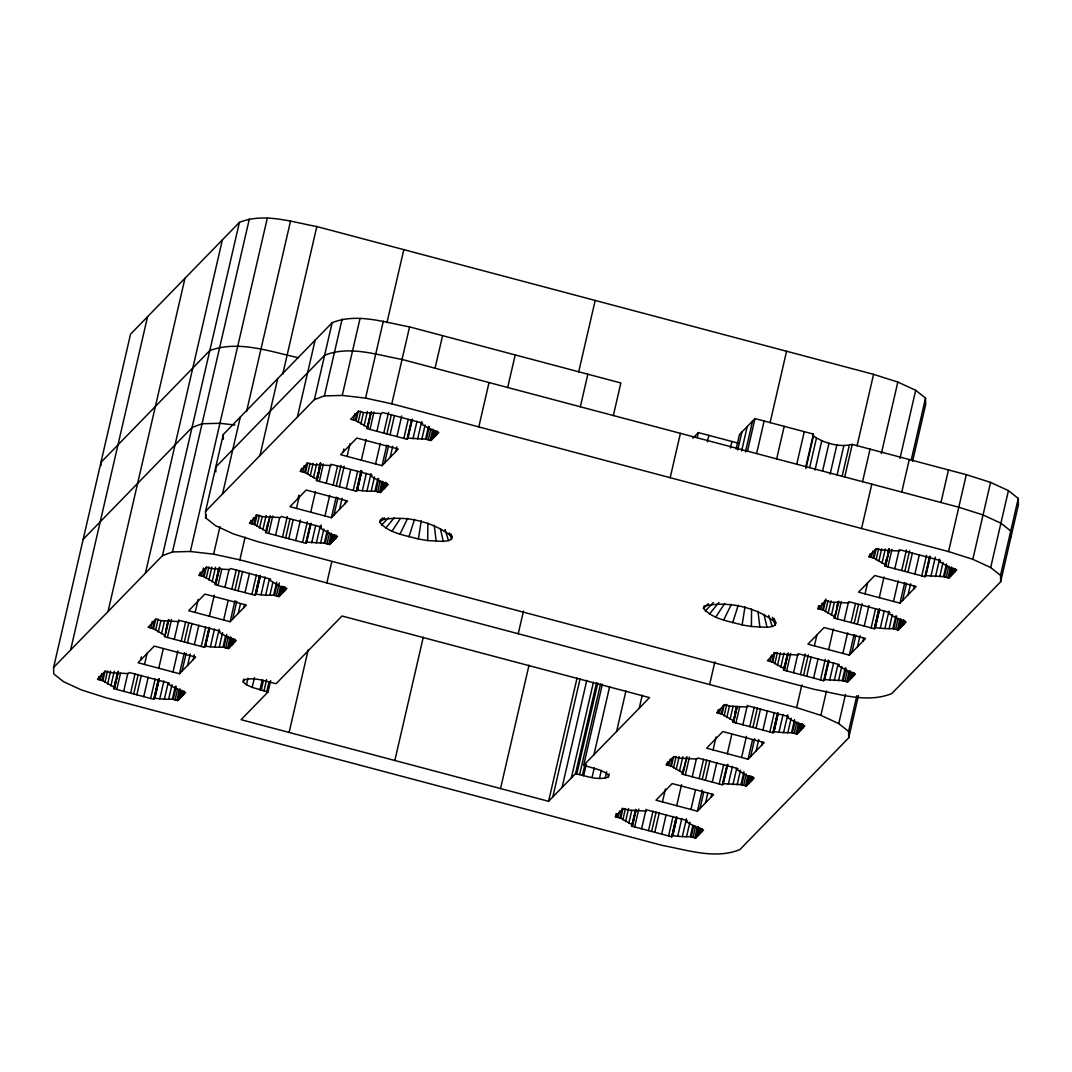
<?xml version="1.0" encoding="UTF-8"?>
<svg xmlns="http://www.w3.org/2000/svg" width="1072" height="1072" viewBox="0 0 1072 1072"><rect width="100%" height="100%" fill="white"/><g stroke="black" fill="none" stroke-linecap="round" stroke-linejoin="round"><path stroke-width="1.5" d="M450.964 533.923L452.129 536.925L451.54 539.095L448.525 540.623L443.285 541.4L427.701 540.569L427.875 523.096M774.078 618.343L775.833 622.845L775.244 625.016L772.229 626.544L766.989 627.321L751.405 626.49L751.579 609.017M427.701 540.569L418.415 539.002L421.269 520.885M751.405 626.49L742.119 624.922L744.973 606.806M858.458 695.634L848.716 737.831L739.854 849.627C715.091 859.597 687.474 849.989 662.442 845.446L105.686 697.658L81.432 689.939L63.57 681.698L53.734 673.886L53.6 667.467L130.543 334.169L239.404 222.373C264.168 212.403 291.785 222.011 316.816 226.554L873.573 374.342L897.827 382.061L915.702 390.302L925.525 398.114L925.659 404.533L912.553 461.322M70.605 650.007L147.561 316.709M108.031 611.576L184.974 278.278M98.343 679.514L99.093 676.258M100.178 679.996L101.679 673.511M102.028 680.492L103.904 672.372M118.429 671.34L114.691 687.567L102.872 680.707L105.11 670.978M104.935 682.368L107.562 671.005M107.629 684.07L110.63 671.099M110.898 685.812L114.262 671.206M159.326 678.75L154.824 698.22L153.778 699.292L113.632 688.639L115.508 680.532M116.258 677.29L117.009 674.033M114.168 688.103L117.907 671.876M114.53 687.728L118.268 671.501M116.768 689.47L120.52 673.256M145.444 573.131L222.386 239.847M123.682 691.306L127.796 673.457M130.583 693.142L135.072 673.672M53.6 667.467L162.448 555.671L239.404 222.373M140.593 660.138L141.343 656.881M133.719 693.973L138.208 674.502M150.817 627.991L152.318 621.505M136.854 694.803L141.343 675.333M152.666 628.487L154.529 620.366M144.532 664.452L147.159 653.089M209.576 628.366L205.462 646.215L204.404 647.3L164.271 636.647L165.316 635.562L153.497 628.715L155.748 618.973M162.448 555.671L172.471 551.946L249.414 218.648M155.574 630.363L158.187 619M158.254 632.078L160.88 620.715M143.742 696.639L148.244 677.169M161.524 633.82L164.525 620.835M165.557 631.609L168.009 620.42M164.793 636.098L168.545 619.871M150.643 698.462L155.132 678.991M165.155 635.723L168.907 619.509M158.777 668.231L163.279 648.761M167.406 637.478L171.52 619.629M153.778 699.292L158.267 679.822M153.939 699.132L158.428 679.661M154.301 698.756L158.79 679.286M154.663 698.381L159.152 678.911M172.471 551.946L190.347 551.49L267.29 218.192M154.824 698.22L159.768 698.797L163.895 680.948M174.307 639.301L178.796 619.83M736.102 449.181L739.479 434.522L754.996 418.589L813.393 434.08L813.447 436.009C824.301 443.379 839.349 447.52 852.24 444.398L966.314 474.668L990.568 482.387L1008.43 490.641L1018.266 498.44L1018.4 504.858L1000.645 581.774L891.783 693.584C867.034 703.554 839.403 693.946 814.372 689.39L257.628 541.615L233.361 533.896L215.485 525.642L205.663 517.843L205.529 511.424L223.284 434.508L332.146 322.699C356.909 312.729 384.526 322.337 409.558 326.893L620.862 382.972L613.345 415.534M205.663 517.843L206.4 514.667M159.768 698.797L164.391 699.145L168.13 682.918M173.021 672.01L177.885 650.918M181.208 641.136L185.711 621.666M164.391 699.145L168.612 699.266L171.989 684.66M199.606 575.503L200.357 572.26M184.344 641.967L188.846 622.497M168.612 699.266L172.391 699.172L175.393 686.187M201.442 575.999L203.439 568.013M173.235 699.386L176.237 686.402M179.493 673.725L195.694 657.096L154.261 646.094L138.06 662.737L179.493 673.725L184.371 652.634M187.479 642.798L191.982 623.328M203.291 576.481L205.167 568.374M195.171 612.447L198.159 599.462M222.534 493.951L240.302 417.035M175.084 699.882L177.711 688.519M182.026 671.126L186.153 653.277M219.693 567.329L215.954 583.557L204.136 576.709L206.373 566.967M176.934 700.378L179.56 689.015M172.391 699.172L177.778 700.592L180.404 689.242M206.199 578.357L208.826 567.008M178.394 699.962L180.645 690.234M179.734 698.582L181.61 690.462M187.6 665.417L190.213 654.054M190.347 551.49L213.623 554.17L219.988 526.58M246.547 411.554L290.579 220.872M181.088 697.202L182.588 690.703M181.704 696.572L182.83 691.695M208.893 580.073L211.881 567.088M182.32 695.942L183.433 691.065M194.38 644.634L198.869 625.164M183.66 694.549L184.411 691.306M193.161 659.695L194.287 654.818M212.149 581.815L215.526 567.209M216.182 579.604L218.809 568.24M215.418 584.093L218.795 569.5M201.268 646.47L205.77 626.986M215.78 583.731L219.532 567.503M209.402 616.226L214.279 595.134M218.031 585.473L221.783 569.245M204.404 647.3L209.067 627.656M204.926 646.751L209.429 627.281M205.288 646.389L209.415 628.54M205.462 646.215L210.407 646.791L214.521 628.942M224.932 587.309L229.06 569.46M210.407 646.791L215.016 647.14L219.144 629.291M259.96 455.52L277.715 378.604M223.646 620.005L228.148 600.534M231.833 589.131L236.336 569.661M215.016 647.14L219.251 647.26L222.614 632.668M848.716 737.831L848.582 731.412L838.76 723.6L820.884 715.359L796.617 707.627L239.86 559.852L245.113 537.139M282.78 373.981L316.816 226.554M234.982 589.962L239.471 570.492M250.272 523.458L251.009 520.295M219.251 647.26L223.03 647.166L225.643 635.803M252.121 523.953L253.595 517.615M223.86 647.381L226.862 634.41M230.132 621.733L246.332 605.09L204.899 594.089L188.685 610.732L230.132 621.733L234.996 600.628M238.105 590.806L242.607 571.322M253.97 524.449L256.168 514.935M225.723 647.877L228.336 636.513M232.651 619.134L236.778 601.285M321.104 525.039L320.367 528.215L332.186 535.062L337.559 536.482L329.707 544.549L324.347 543.129L306.78 542.177L305.721 543.249L265.588 532.596L266.633 531.524L254.814 524.664L257.012 515.163M227.572 648.372L230.185 637.009M223.03 647.166L228.403 648.587L231.029 637.237M256.891 526.325L259.451 515.23M229.019 647.957L231.271 638.229M230.373 646.577L232.249 638.47M238.225 613.412L240.476 603.67M231.713 645.197L233.214 638.698M232.329 644.567L233.455 639.703M259.571 528.027L262.131 516.945M232.946 643.937L234.071 639.073M245.006 592.628L249.508 573.158M234.299 642.543L235.049 639.301M243.8 607.69L244.55 604.447M262.828 529.769L266.124 515.511M265.588 532.596L267.786 523.096M266.111 532.06L269.407 517.803M251.907 594.464L256.396 574.994M266.472 531.685L270.291 515.686M268.724 533.427L272.744 516.007M215.954 583.557L214.896 584.642L255.042 595.295L259.531 575.825M255.203 595.121L259.692 575.651M255.565 594.746L260.054 575.275M255.927 594.384L260.04 576.535M255.042 595.295L256.087 594.21L260.215 576.361M297.373 417.088L315.128 340.172M256.087 594.21L261.032 594.786L265.159 576.937M275.611 535.263L279.645 517.843M270.653 680.64L268.027 691.989L252.188 687.38L246.48 684.74L243.331 682.234L244.068 678.991M261.032 594.786L265.655 595.134L269.394 578.907M246.48 684.74L247.98 678.254M282.512 537.099L287.269 516.503M205.529 511.424L314.377 399.615L332.146 322.699M265.655 595.134L269.876 595.268L272.878 582.284M300.91 471.466L301.634 468.29M285.648 537.93L290.03 518.915M252.188 687.38L254.439 677.651M269.876 595.268L273.655 595.161L276.656 582.176M302.76 471.948L304.22 465.61M274.499 595.389L277.125 584.026M288.783 538.76L293.165 519.746M298.096 498.359L298.82 495.197M296.462 508.409L299.396 495.733M304.609 472.444L306.806 462.943M276.348 595.871L279.35 582.9M320.93 463.68L317.272 479.519L305.453 472.672L307.637 463.158M278.197 596.367L280.449 586.625M314.377 399.615L324.387 395.89L342.156 318.974M273.655 595.161L279.042 596.595L281.293 586.853M307.517 474.32L310.076 463.238M279.658 595.965L281.896 586.223M280.998 594.571L282.874 586.464M259.933 689.845L262.184 680.117M282.351 593.191L283.852 586.706M282.968 592.561L284.08 587.697M283.571 591.932L284.696 587.067M310.197 476.035L313.131 463.359M295.684 540.596L300.441 520M261.206 690.18L263.444 680.452M284.924 590.551L285.675 587.295M263.98 690.917L266.606 679.568M313.466 477.764L316.763 463.506M266.767 691.654L269.005 681.926M316.95 477.429L318.049 472.672M318.773 469.509L320.233 463.171M318.947 469.335L320.407 463.01M316.749 480.055L320.394 464.216M302.585 542.419L307.342 521.823M317.111 479.68L320.756 463.841M310.706 512.188L315.463 491.592M319.349 481.435L323.369 464.002M305.721 543.249L310.277 524.074M306.244 542.713L310.639 523.699M306.605 542.338L311.161 523.163M324.387 395.89L342.263 395.434L360.018 318.518M311.711 542.74L315.744 525.32M326.25 483.258L330.632 464.256M316.334 543.102L320.354 525.669M324.95 515.967L329.707 495.371M333.137 485.093L337.533 466.079M320.568 543.223L323.851 528.965M343.147 452.076L343.884 448.913M336.273 485.924L341.03 465.328M324.347 543.129L327.268 530.452M353.385 419.943L354.845 413.618M325.178 543.343L328.112 530.667M331.422 517.682L347.623 501.039L306.19 490.038L289.989 506.681L331.422 517.682L336.179 497.086M339.409 486.755L344.166 466.159M355.234 420.438L357.07 412.519M327.027 543.839L329.586 532.744M347.1 456.404L350.021 443.728M333.955 515.083L337.975 497.663M356.078 420.666L350.691 419.232L358.544 411.179L363.931 412.599L381.498 413.551L382.543 412.479L422.676 423.132L421.631 424.204L433.45 431.051L438.823 432.485L430.971 440.538L425.611 439.118L408.043 438.167L406.985 439.252L366.852 428.599L367.897 427.514L356.078 420.666L358.276 411.152M328.876 544.321L331.436 533.24M329.707 544.549L331.905 535.049M358.142 422.314L360.701 411.233M330.323 543.919L332.521 534.419M331.677 542.539L333.499 534.606M339.529 509.361L342.089 498.279M342.263 395.434L365.552 398.114L383.307 321.198M333.017 541.146L334.477 534.807M289.118 732.444L308.227 649.686M333.633 540.516L334.732 535.772M360.835 424.03L363.395 412.934M334.25 539.886L335.348 535.142M346.31 488.591L350.705 469.576M335.59 538.506L336.327 535.33M326.853 582.94L331.73 561.849M345.09 503.639L345.827 500.477M386.952 322.672L403.809 249.642M364.091 425.772L367.388 411.514M367.013 428.425L370.671 412.586M367.374 428.05L371.033 412.211M353.224 490.413L357.606 471.412M367.736 427.688L371.555 411.675M361.344 460.183L366.088 439.587M369.987 429.43L374.007 411.996M317.272 479.519L316.213 480.604L356.36 491.257L361.103 470.662M356.52 491.083L361.277 470.487M356.882 490.708L361.264 471.707M357.244 490.346L361.626 471.332M356.36 491.257L357.405 490.172L361.8 471.157M357.405 490.172L362.349 490.748L366.369 473.315M376.875 431.252L380.895 413.832M362.349 490.748L366.959 491.097L370.979 473.677M375.575 463.962L380.332 443.366M383.776 433.088L388.533 412.492M366.959 491.097L371.193 491.217L374.49 476.96M1000.645 581.774L1000.511 575.356L990.675 567.544L972.813 559.303L948.546 551.584L391.803 403.809L409.558 326.893M386.912 433.919L391.293 414.904M371.193 491.217L374.972 491.123L377.893 478.447M375.816 491.338L378.738 478.675M382.061 465.677L398.261 449.034L356.829 438.046L340.628 454.675L382.061 465.677L386.804 445.081M390.047 434.75L394.429 415.748M377.652 491.834L380.212 480.738M384.593 463.077L388.613 445.657M379.501 492.316L382.061 481.234M374.972 491.123L380.346 492.544L382.905 481.462M380.949 491.914L383.146 482.413M382.302 490.534L384.124 482.614M390.154 457.355L392.714 446.274M383.655 489.14L385.116 482.815M384.258 488.51L385.732 482.186M384.875 487.881L385.974 483.137M396.948 436.585L401.705 415.99M386.228 486.5L386.952 483.338M395.729 451.634L396.828 446.89M403.849 438.421L408.231 419.407M406.985 439.252L411.541 420.077M407.507 438.703L411.903 419.701M407.869 438.341L412.425 419.165M412.975 438.743L416.995 421.309M417.598 439.091L421.618 421.671M435.058 368.219L442.575 335.657M421.819 439.225L425.115 424.968M425.611 439.118L428.532 426.442M426.442 439.346L429.363 426.669M428.291 439.828L430.85 428.746M430.14 440.324L432.699 429.229M430.971 440.538L433.53 429.457M431.587 439.909L433.785 430.408M432.927 438.528L434.763 430.609M434.281 437.148L435.741 430.81M434.897 436.518L435.996 431.761M435.513 435.889L436.599 431.132M436.853 434.495L437.59 431.333M394.831 760.504L423.293 637.17M478.795 426.897L489.033 382.543M507.686 387.501L515.203 354.939M518.245 633.74L523.484 611.027M578.706 371.85L595.188 300.441M580.327 406.77L587.845 374.208M500.53 788.563L529.005 665.23M268.027 691.989L241.066 719.687L548.583 801.307L577.058 677.986M552.804 796.978L580.14 678.536M562.063 787.464L586.786 680.372M571.336 777.95L593.432 682.207M548.583 801.307L575.543 773.622L596.528 682.757M576.816 773.957L597.787 683.092M579.59 774.694L600.575 683.829M575.543 773.622C586.129 775.927 597.68 780.791 608.414 777.106L608.36 775.056L605.211 772.55L599.489 769.924L583.65 765.301L602.384 684.164M582.377 775.431L585.004 764.081M583.637 775.766L586.263 764.416M593.942 754.728L609.673 686.576M592.025 777.589L594.277 767.847M599.476 778.446L601.352 770.326M670.174 477.697L680.412 433.343M605.211 778.299L606.698 771.8M616.601 731.466L625.954 690.891M608.414 777.106L609.164 773.863M697.229 437.456L698.368 432.579L738.045 443.111M639.247 708.19L642.249 695.219M635.991 810.432L632.614 825.038L620.795 818.191L615.422 816.757L616.172 813.514M616.266 816.985L617.016 813.742M618.115 817.48L619.603 810.981M619.951 817.963L622.202 808.234M707.346 441.865L708.847 435.353M620.795 818.191L623.046 808.449M622.859 819.839L625.485 808.489M625.552 821.554L628.554 808.569M628.822 823.296L631.81 810.311M676.874 817.842L672.747 835.691L671.702 836.776L631.555 826.123L632.306 822.867M631.73 825.949L635.468 809.722M632.091 825.574L635.83 809.347M632.453 825.212L635.817 810.606M634.704 826.954L638.818 809.105M641.605 828.79L646.094 809.306M730.394 447.989L731.895 441.476M648.506 830.612L652.995 811.142M737.777 449.945L741.904 432.029M651.642 831.443L656.131 811.973M666.891 764.979L667.642 761.736M668.74 765.475L670.241 758.976M741.61 450.977L747.238 426.549M654.778 832.274L659.267 812.804M670.59 765.957L672.466 757.85M662.456 801.923L665.457 788.952M671.42 766.185L666.06 764.765L673.899 756.698L679.273 758.118L696.84 759.07L697.885 757.998L738.032 768.651L736.973 769.723L748.792 776.584L754.179 778.004L746.34 786.071L740.953 784.637L723.386 783.686L722.327 784.771L682.194 774.118L683.239 773.033L671.42 766.185L673.672 756.443M745.429 452.009L752.571 421.068M673.497 767.833L676.124 756.484M747.479 451.151L754.996 418.589M676.191 769.549L679.179 756.564M661.665 834.11L666.168 814.64M679.447 771.291L682.824 756.685M682.194 774.118L683.856 767.458M682.717 773.582L686.469 757.355M756.604 453.563L764.122 421.001M668.566 835.946L673.055 816.475M683.078 773.207L686.991 756.805M676.7 805.702L681.578 784.61M685.33 774.949L689.457 757.1M671.702 836.776L676.191 817.306M671.863 836.602L676.365 817.132M672.224 836.227L676.727 816.757M672.586 835.865L676.713 818.016M709.624 684.539L714.877 661.826M770.085 422.649L786.58 351.241M672.747 835.691L677.705 836.267L681.819 818.418M692.231 776.785L696.358 758.936M677.705 836.267L682.315 836.616L686.442 818.767M690.944 809.494L695.447 790.01M699.132 778.607L703.634 759.137M682.315 836.616L686.536 836.75L689.912 822.144M717.53 712.974L718.28 709.731M702.267 779.451L706.77 759.968M776.677 458.896L784.195 426.334M686.536 836.75L690.314 836.642L692.941 825.279M719.379 713.47L720.491 708.605M691.159 836.87L693.785 825.507M697.416 811.209L713.617 794.566L672.184 783.565L655.984 800.208L697.416 811.209L702.294 790.118M705.403 780.282L709.905 760.812M721.215 713.965L723.091 705.845M713.094 749.918L716.083 736.946M693.008 837.353L695.634 826.003M699.949 808.61L703.701 792.382M737.241 706.435L733.878 721.027L722.059 714.18L724.31 704.451M694.857 837.848L697.483 826.485M690.314 836.642L695.701 838.076L698.328 826.713M724.123 715.841L726.749 704.478M696.318 837.446L698.569 827.705M697.671 836.053L699.534 827.946M705.523 802.888L707.775 793.146M699.011 834.673L700.512 828.187M699.627 834.043L700.753 829.179M726.816 717.543L729.442 706.193M700.244 833.413L701.369 828.549M712.304 782.104L716.793 762.634M701.584 832.019L702.334 828.777M711.084 797.166L711.835 793.923M730.086 719.285L733.074 706.301M734.695 714.006L736.196 707.507M732.993 721.938L734.106 717.074M734.856 713.831L736.357 707.346M733.73 719.955L736.719 706.971M719.191 783.94L723.694 764.47M733.717 721.201L737.08 706.595M727.339 753.71L731.828 734.226M735.955 722.943L739.707 706.716M722.327 784.771L726.99 765.127M722.863 784.235L727.352 764.751M796.751 464.23L804.268 431.668M723.225 783.86L727.875 764.215M728.33 784.262L732.457 766.413M742.869 724.779L747.358 705.309M805.876 466.642L813.393 434.08M732.94 784.61L736.692 768.383M805.93 468.571L813.447 436.009M741.583 757.489L746.447 736.397M749.77 726.615L754.259 707.145M809.641 467.66L816.395 438.354M737.174 784.744L740.538 770.138M752.906 727.446L757.395 707.976M740.953 784.637L743.941 771.652M770.058 661.424L771.518 655.086M741.797 784.865L744.41 773.502M748.055 759.204L764.256 742.561L722.823 731.56L706.622 748.202L748.055 759.204L752.544 739.734M815.001 470.126L821.755 440.833M756.041 728.277L760.53 708.806M771.907 661.92L774.091 652.419M743.646 785.347L746.259 773.997M750.588 756.604L754.701 738.755M788.215 653.156L784.57 668.995L772.738 662.148L774.935 652.634M745.496 785.843L747.747 776.115M746.34 786.071L748.578 776.329M774.815 663.796L777.374 652.714M746.943 785.441L749.194 775.699M748.296 784.047L750.172 775.94M756.149 750.882L758.775 739.519M749.65 782.667L751.137 776.182M750.253 782.037L751.378 777.173M777.495 665.511L780.416 652.835M750.869 781.408L751.995 776.543M822.626 470.822L829.018 443.138M762.929 730.099L767.431 710.629M752.222 780.027L752.973 776.771M761.723 745.161L762.473 741.918M780.764 667.253L784.047 652.995M772.738 662.148L767.364 660.714L775.203 652.647L780.59 654.081L798.158 655.032L799.203 653.96L839.349 664.613L838.291 665.685L850.123 672.533L855.483 673.966L847.63 682.02L842.27 680.599L824.703 679.648L823.644 680.733L783.511 670.08L784.61 665.323M783.672 669.906L786.607 657.23M784.034 669.531L787.692 653.692M769.83 731.935L774.319 712.465M784.396 669.169L788.054 653.317M830.117 474.146L836.884 444.84M786.647 670.911L790.667 653.478M733.878 721.027L732.819 722.113L772.966 732.766L777.455 713.295M773.126 732.605L777.615 713.121M773.488 732.23L777.977 712.759M773.85 731.854L777.964 714.006M772.966 732.766L774.011 731.68L778.138 713.831M837.098 474.95L843.865 445.644M774.011 731.68L778.955 732.256L783.083 714.408M793.535 672.734L797.93 653.732M842.096 476.437L849.238 445.51M778.955 732.256L783.578 732.618L787.692 714.769M844.723 476.96L852.24 444.398M800.436 674.569L805.193 653.974M783.578 732.618L787.799 732.739L791.176 718.133M879.362 610.223L875.328 627.643L874.283 628.728L834.137 618.075L835.195 616.99L823.376 610.142L817.99 608.708L818.727 605.546M803.571 675.4L808.328 654.804M818.834 608.936L819.557 605.76M796.617 707.627L801.869 684.914M857.077 445.738L873.573 374.342M787.799 732.739L791.578 732.632L794.58 719.66M820.683 609.432L822.144 603.094M792.422 732.859L795.049 721.496M806.707 676.231L811.102 657.23M814.385 645.88L816.944 634.785M822.532 609.914L824.73 600.414M794.272 733.355L796.898 721.992M823.376 610.142L825.936 599.047M796.121 733.838L798.747 722.488M791.578 732.632L796.965 734.065L799.216 724.324M825.44 611.79L827.999 600.709M797.581 733.436L799.833 723.694M798.921 732.055L800.797 723.935M800.275 730.662L801.776 724.176M800.891 730.032L802.392 723.546M801.508 729.402L802.62 724.538M828.133 613.506L831.055 600.829M813.608 678.067L818.003 659.052M802.848 728.022L803.598 724.779M831.39 615.248L834.311 602.571M862.545 481.69L870.062 449.128M834.137 618.075L835.034 614.738M836.87 606.819L837.969 602.062M834.673 617.539L838.331 601.687M820.509 679.903L825.266 659.307M835.034 617.164L838.853 601.151M828.629 649.659L833.386 629.063M837.272 618.906L841.306 601.486M823.644 680.733L828.401 660.138M824.18 680.184L828.562 661.183M824.542 679.822L829.085 660.647M861.553 528.496L871.804 484.142M820.884 715.359L826.499 691.011M881.345 453.456L897.827 382.061M829.634 680.224L833.668 662.791M844.173 620.742L848.555 601.727M834.257 680.573L837.915 664.734M842.873 653.438L847.63 632.842M851.074 622.564L855.456 603.563M838.492 680.693L841.775 666.449M854.196 623.395L858.592 604.394M869.459 556.931L870.196 553.768M842.27 680.599L845.192 667.923M871.308 557.427L872.782 551.088M843.101 680.814L846.036 668.151M849.346 655.153L865.546 638.523L824.113 627.522L807.913 644.165L849.346 655.153L854.103 634.57M857.345 624.226L862.089 603.643M873.171 557.909L874.993 549.99M844.95 681.31L847.51 670.228M865.024 593.875L867.583 582.793M851.878 652.553L855.898 635.133M889.479 549.145L885.82 564.984L874.002 558.137L876.199 548.636M846.8 681.805L849.359 670.71M847.63 682.02L850.19 670.938M876.079 559.798L878.638 548.703M848.247 681.39L850.444 671.889M838.76 723.6L845.5 694.388M899.971 458.454L915.702 390.302M849.6 680.01L851.423 672.09M857.453 646.831L860.012 635.75M850.94 678.63L852.414 672.291M851.557 678L852.655 673.243M878.759 561.5L881.68 548.824M852.173 677.37L853.272 672.613M864.246 626.061L868.99 605.466M853.526 675.976L854.25 672.814M863.027 641.123L863.751 637.947M882.015 563.242L885.311 548.985M874.002 558.137L868.615 556.703L876.467 548.65L881.854 550.083L899.421 551.021L900.467 549.949L940.613 560.602L939.554 561.674L951.373 568.535L956.747 569.956L948.894 578.022L943.534 576.589L925.967 575.637L924.908 576.723L884.775 566.07L886.236 559.731M888.058 551.812L888.795 548.65M901.753 492.088L909.27 459.54M884.936 565.895L886.397 559.571M885.298 565.534L888.956 549.695M871.147 627.897L875.529 608.883M885.66 565.158L889.318 549.32M879.268 597.653L884.025 577.058M848.582 731.412L856.823 695.715M911.294 459.767L925.525 398.114M887.911 566.9L891.931 549.48M874.283 628.728L878.665 609.713M874.444 628.554L878.839 609.553M874.806 628.192L879.201 609.177M875.167 627.817L879.563 608.802M875.328 627.643L880.273 628.219L884.293 610.799M894.798 568.736L899.194 549.722M880.273 628.219L884.882 628.567L888.916 611.147M893.512 601.432L898.256 580.85M901.699 570.559L906.456 549.976M884.882 628.567L889.117 628.701L892.413 614.444M904.835 571.389L909.592 550.807M889.117 628.701L892.896 628.594L895.83 615.918M893.74 628.822L896.661 616.145M899.984 603.161L916.185 586.518L874.752 575.517L858.551 592.159L899.984 603.161L904.741 582.565M907.971 572.234L912.352 553.219M895.589 629.304L898.148 618.222M902.517 600.561L906.537 583.128M897.425 629.8L899.984 618.705M892.896 628.594L898.269 630.014L900.828 618.933M898.885 629.385L901.07 619.884M900.225 628.004L902.061 620.085M908.078 594.839L910.637 583.744M901.579 626.624L903.039 620.286M902.195 625.994L903.656 619.656M902.798 625.365L903.897 620.608M914.872 574.056L919.267 555.055M904.152 623.971L904.889 620.809M913.652 589.118L914.389 585.942M921.773 575.892L926.53 555.296M940.961 502.5L948.479 469.938M924.908 576.723L929.665 556.127M925.431 576.187L929.826 557.172M925.793 575.811L930.349 556.636M930.898 576.213L935.293 557.212M935.521 576.562L939.541 559.142M939.755 576.696L943.038 562.438M948.546 551.584L966.314 474.668M943.534 576.589L946.455 563.926M944.365 576.816L946.924 565.721M946.214 577.299L948.774 566.217M948.063 577.795L950.248 568.294M948.894 578.022L951.454 566.927M949.511 577.393L951.708 567.879M950.864 575.999L952.686 568.08M952.204 574.619L953.665 568.281M952.82 573.989L953.919 569.232M953.437 573.359L954.536 568.602M954.777 571.979L955.514 568.803M972.813 559.303L990.568 482.387M990.675 567.544L1008.43 490.641M1000.511 575.356L1018.266 498.44M418.415 539.002C405.216 535.236 389.015 533.414 379.729 522.359L380.319 520.188L382.677 518.017M742.119 624.922C728.92 621.157 712.719 619.335 703.433 608.28L704.009 606.109C727.58 600.642 757.274 607.301 775.833 622.845M408.968 536.791L414.529 519.317M732.672 622.711L738.233 605.238M399.99 534.097L407.655 518.379M723.694 620.031L731.359 604.3M392.084 531.109L400.111 518.902M715.788 617.03L724.699 603.469M385.826 528.014L394.188 517.776M709.53 613.934L718.937 602.424M381.605 525.025L388.493 517.789M705.309 610.96L713.349 602.504M83.201 539.283L192.049 427.473L202.059 423.748L219.934 423.293L234.902 425.021M113.632 688.639L114.691 687.567M320.367 528.215L321.426 527.129L281.279 516.476L280.234 517.562L262.667 516.61L257.28 515.176L249.428 523.243L254.814 524.664M177.778 700.592L185.63 692.539L180.243 691.105L168.425 684.258L169.47 683.172L129.337 672.519L128.278 673.605L110.711 672.653L105.351 671.233L97.498 679.286L102.872 680.707M228.403 648.587L236.255 640.533L230.869 639.1L219.05 632.252L220.095 631.18L179.962 620.514L178.917 621.599L161.349 620.648L155.976 619.227L148.137 627.281L153.497 628.715M279.042 596.595L286.894 588.528L281.507 587.094L269.688 580.247L270.734 579.175L230.587 568.522L229.542 569.594L211.975 568.642L206.615 567.222L198.762 575.275L204.136 576.709M380.346 492.544L388.185 484.49L382.825 483.057L371.006 476.209L372.051 475.137L331.918 464.471L330.859 465.556L313.292 464.605L307.905 463.171L300.066 471.238L305.453 472.672M692.86 438.22L698.368 432.579M583.65 765.301L649.538 697.617L342.022 615.998L276.134 683.681C265.548 681.377 254.01 676.499 243.277 680.184L243.331 682.234M615.422 816.757L623.274 808.703L628.648 810.124L646.215 811.075L647.26 810.003L687.393 820.656L686.348 821.728L698.167 828.576L703.554 830.009L695.701 838.076M817.99 608.708L825.842 600.655L831.229 602.075L848.783 603.027L849.841 601.955L889.974 612.608L888.929 613.68L900.748 620.541L906.121 621.961L898.269 630.014M631.555 826.123L632.614 825.038M783.511 670.08L784.57 668.995M884.775 566.07L885.82 564.984M796.965 734.065L804.817 725.999L799.431 724.578L787.612 717.731L788.657 716.645L748.524 705.992L747.465 707.064L729.898 706.126L724.538 704.693L716.686 712.759L722.059 714.18M379.729 522.359L384.5 517.803M703.433 608.28L708.203 603.724M380.319 520.188C403.876 514.721 433.57 521.367 452.129 536.925M365.552 398.114L391.803 403.809M213.623 554.17L239.86 559.852M298.498 357.74C269.903 351.576 238.48 339.985 209.804 350.557L100.956 462.367L101.023 465.57M772.389 617.258L775.244 625.016M449.262 532.891L451.54 539.095M768.758 615.422L772.229 626.544M445.054 529.501L448.525 540.623M764.041 614.457L766.989 627.321M440.337 528.536L443.285 541.4M757.958 611.228L759.887 627.308M434.254 525.293L436.183 541.387M1010.883 537.42L1010.749 531.002L1000.913 523.19L983.051 514.949L958.797 507.23L402.04 359.455C377.009 354.899 349.392 345.291 324.628 355.261L215.767 467.07L215.874 471.881M223.284 434.508L223.391 439.319"/></g></svg>
